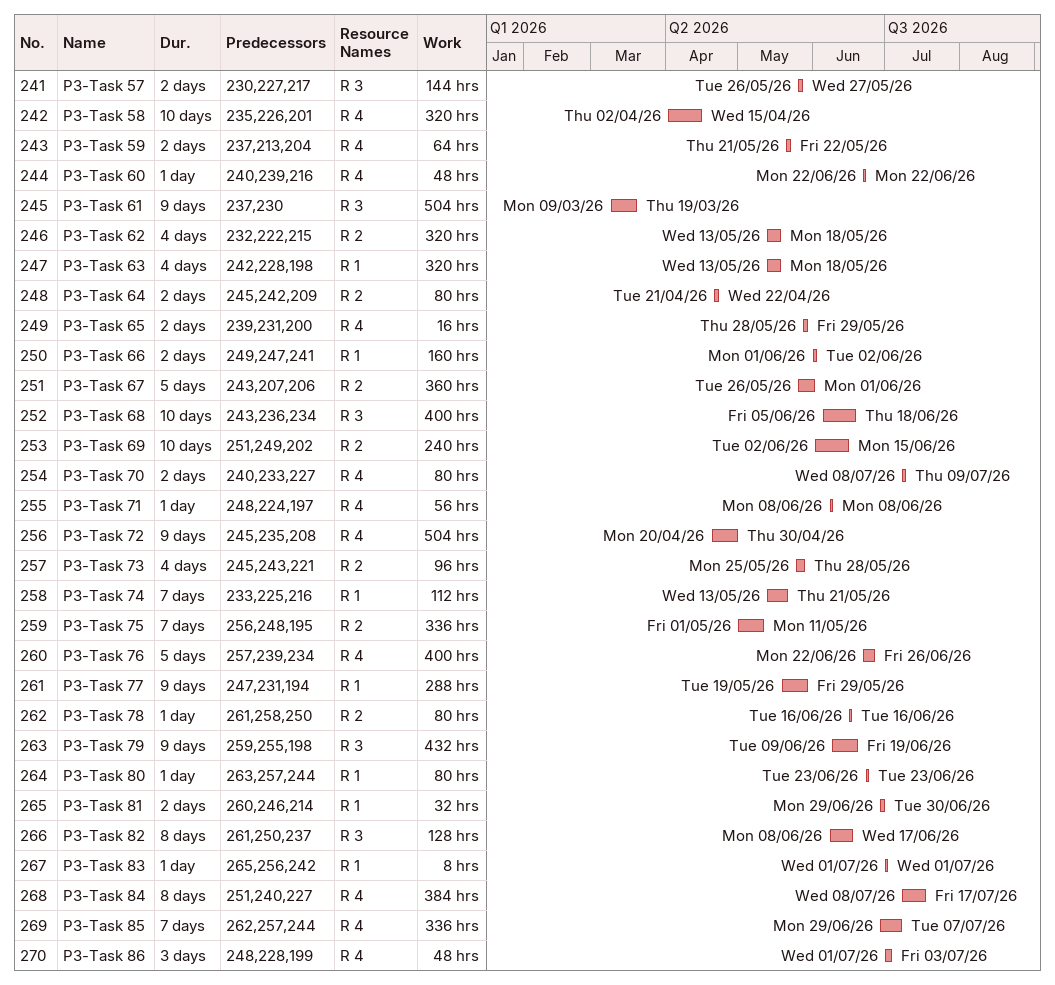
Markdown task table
| ID | Task | Duration | Start | Finish | Predecessors | Resources | Work (h) |
|---|---|---|---|---|---|---|---|
| 241 | P3-Task 57 | 2d | 2026-05-26 | 2026-05-27 | 230, 227, 217 | R 3 | 144 |
| 242 | P3-Task 58 | 10d | 2026-04-02 | 2026-04-15 | 235, 226, 201 | R 4 | 320 |
| 243 | P3-Task 59 | 2d | 2026-05-21 | 2026-05-22 | 237, 213, 204 | R 4 | 64 |
| 244 | P3-Task 60 | 1d | 2026-06-22 | 2026-06-22 | 240, 239, 216 | R 4 | 48 |
| 245 | P3-Task 61 | 9d | 2026-03-09 | 2026-03-19 | 237, 230 | R 3 | 504 |
| 246 | P3-Task 62 | 4d | 2026-05-13 | 2026-05-18 | 232, 222, 215 | R 2 | 320 |
| 247 | P3-Task 63 | 4d | 2026-05-13 | 2026-05-18 | 242, 228, 198 | R 1 | 320 |
| 248 | P3-Task 64 | 2d | 2026-04-21 | 2026-04-22 | 245, 242, 209 | R 2 | 80 |
| 249 | P3-Task 65 | 2d | 2026-05-28 | 2026-05-29 | 239, 231, 200 | R 4 | 16 |
| 250 | P3-Task 66 | 2d | 2026-06-01 | 2026-06-02 | 249, 247, 241 | R 1 | 160 |
| 251 | P3-Task 67 | 5d | 2026-05-26 | 2026-06-01 | 243, 207, 206 | R 2 | 360 |
| 252 | P3-Task 68 | 10d | 2026-06-05 | 2026-06-18 | 243, 236, 234 | R 3 | 400 |
| 253 | P3-Task 69 | 10d | 2026-06-02 | 2026-06-15 | 251, 249, 202 | R 2 | 240 |
| 254 | P3-Task 70 | 2d | 2026-07-08 | 2026-07-09 | 240, 233, 227 | R 4 | 80 |
| 255 | P3-Task 71 | 1d | 2026-06-08 | 2026-06-08 | 248, 224, 197 | R 4 | 56 |
| 256 | P3-Task 72 | 9d | 2026-04-20 | 2026-04-30 | 245, 235, 208 | R 4 | 504 |
| 257 | P3-Task 73 | 4d | 2026-05-25 | 2026-05-28 | 245, 243, 221 | R 2 | 96 |
| 258 | P3-Task 74 | 7d | 2026-05-13 | 2026-05-21 | 233, 225, 216 | R 1 | 112 |
| 259 | P3-Task 75 | 7d | 2026-05-01 | 2026-05-11 | 256, 248, 195 | R 2 | 336 |
| 260 | P3-Task 76 | 5d | 2026-06-22 | 2026-06-26 | 257, 239, 234 | R 4 | 400 |
| 261 | P3-Task 77 | 9d | 2026-05-19 | 2026-05-29 | 247, 231, 194 | R 1 | 288 |
| 262 | P3-Task 78 | 1d | 2026-06-16 | 2026-06-16 | 261, 258, 250 | R 2 | 80 |
| 263 | P3-Task 79 | 9d | 2026-06-09 | 2026-06-19 | 259, 255, 198 | R 3 | 432 |
| 264 | P3-Task 80 | 1d | 2026-06-23 | 2026-06-23 | 263, 257, 244 | R 1 | 80 |
| 265 | P3-Task 81 | 2d | 2026-06-29 | 2026-06-30 | 260, 246, 214 | R 1 | 32 |
| 266 | P3-Task 82 | 8d | 2026-06-08 | 2026-06-17 | 261, 250, 237 | R 3 | 128 |
| 267 | P3-Task 83 | 1d | 2026-07-01 | 2026-07-01 | 265, 256, 242 | R 1 | 8 |
| 268 | P3-Task 84 | 8d | 2026-07-08 | 2026-07-17 | 251, 240, 227 | R 4 | 384 |
| 269 | P3-Task 85 | 7d | 2026-06-29 | 2026-07-07 | 262, 257, 244 | R 4 | 336 |
| 270 | P3-Task 86 | 3d | 2026-07-01 | 2026-07-03 | 248, 228, 199 | R 4 | 48 |
